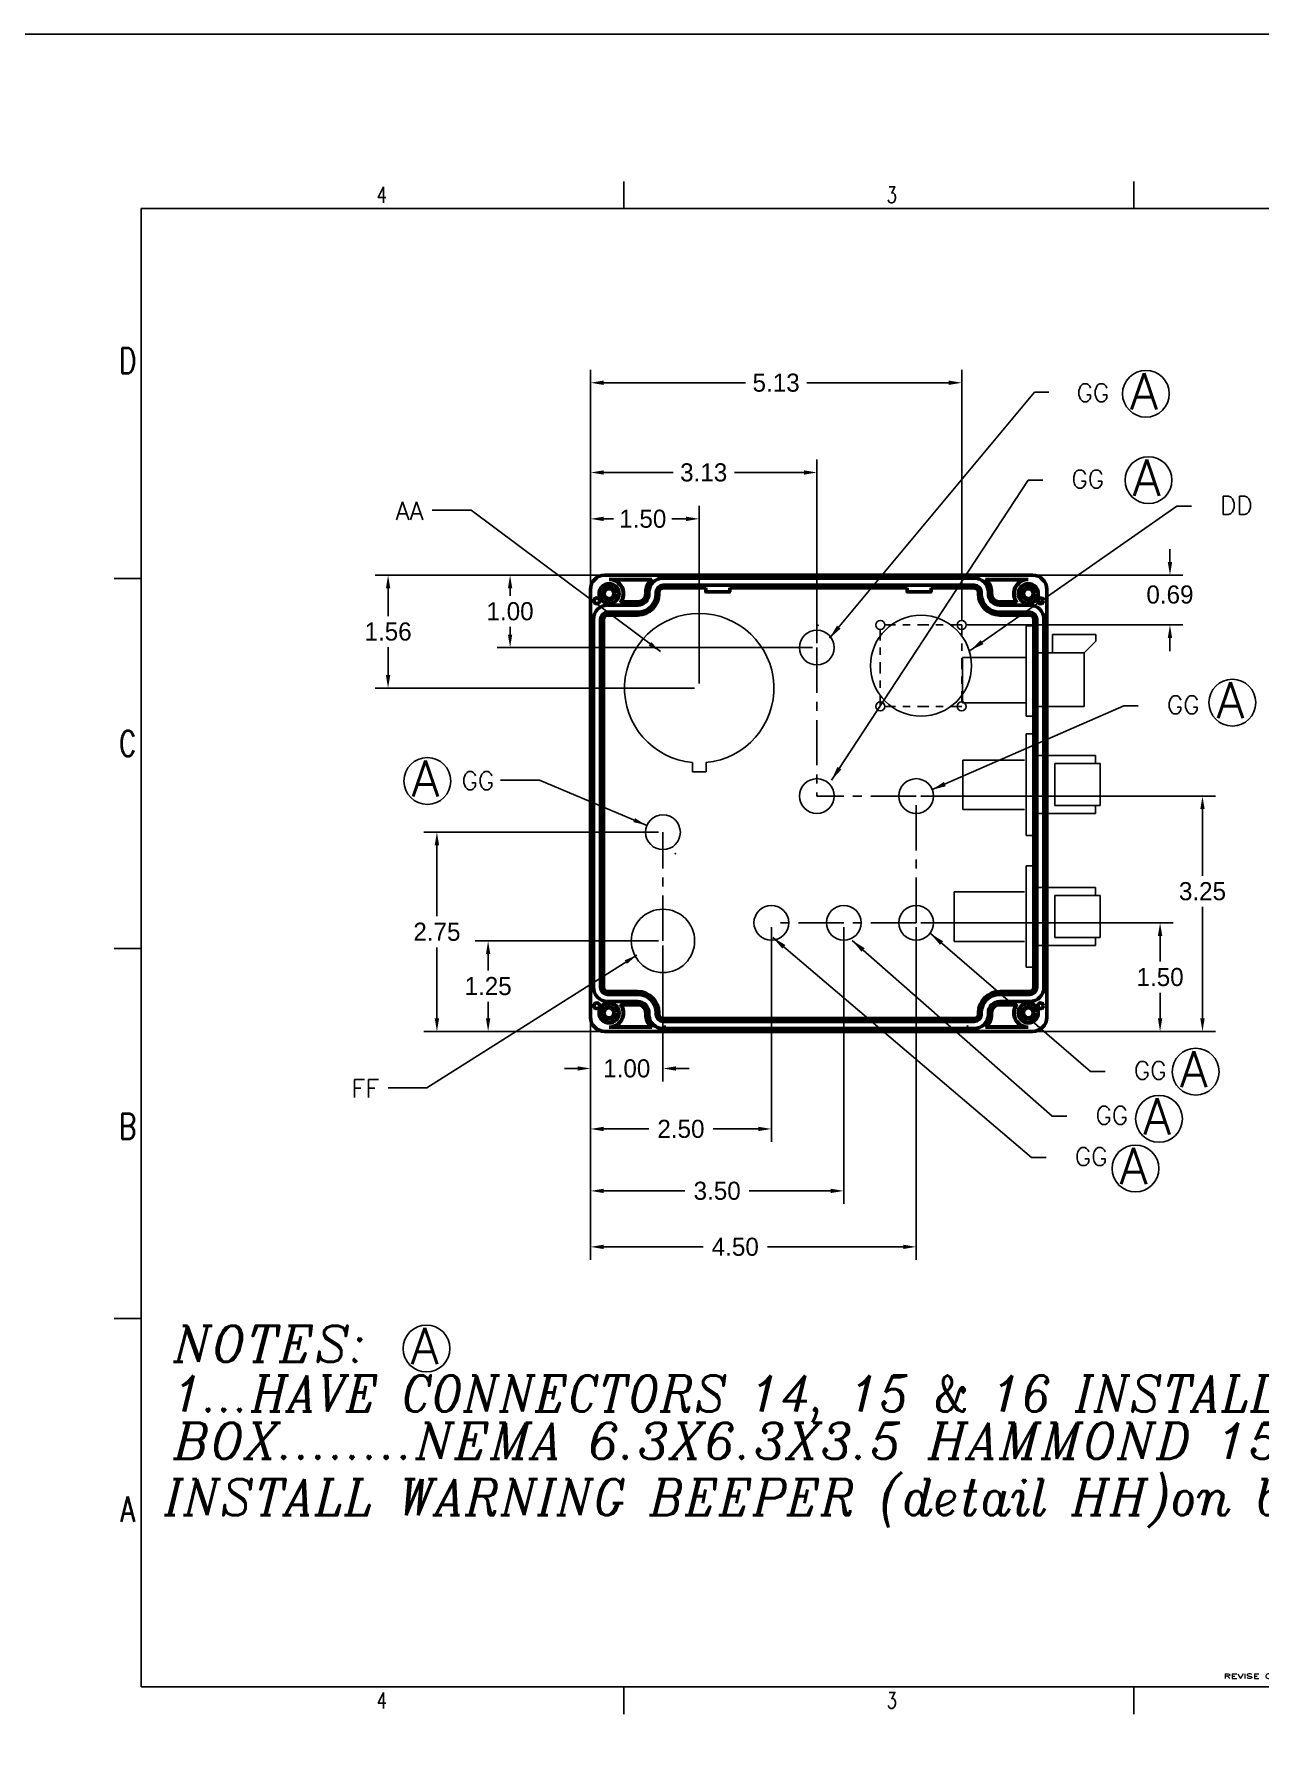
# Model space of a CAD drawing. Header units: millimetres. Extents: x -72 to 232, y 14 to 129.
# Drawn here: x 172.46 to 189.38, y 83.15 to 106.73 of the extents above; entities that cross this region are included whole.
import ezdxf
from ezdxf.enums import TextEntityAlignment as Align

# ---------------------------------------------------------------- set-up
doc = ezdxf.new("R2010")
doc.units = ezdxf.units.MM
doc.linetypes.add('CENTER', pattern=[2, 1.25, -0.25, 0.25, -0.25])
for name, color, linetype in [('1B', 7, 'Continuous'), ('2B', 7, 'Continuous'), ('DIM', 2, 'Continuous'), ('LINES', 7, 'Continuous'), ('PANELFACE', 4, 'Continuous'), ('PARTNUMBERS', 5, 'Continuous')]:
    doc.layers.add(name, color=color, linetype=linetype)
doc.layers.add('Centerline (ANSI)', color=7, linetype='Continuous', lineweight=25)
doc.layers.add('Visible (ANSI)', color=7, linetype='Continuous', lineweight=50)
doc.styles.add('ITALICC', font='italicc', dxfattribs={"height": 0.215})
doc.styles.add('ROMANS', font='romans.shx', dxfattribs={"height": 0.1})
doc.dimstyles.new('ANSI', dxfattribs={"dimscale": 4, "dimtxt": 0.125, "dimasz": 0.18, "dimexe": 0.18, "dimexo": 0.0625, "dimgap": 0.09, "dimtad": 1, "dimtih": 1, "dimtoh": 1, "dimzin": 0, "dimdsep": 46, "dimtxsty": 'ROMANS', "dimcen": -0.0625, "dimadec": 0, "dimazin": 0, "dimtfac": 1, "dimtofl": 0, "dimtmove": 0, "dimatfit": 1, "dimfxl": 0, "dimtzin": 0, "dimarcsym": 0})
doc.dimstyles.get("Standard").update_dxf_attribs({"dimtxt": 0.18, "dimasz": 0.18, "dimexe": 0.18, "dimexo": 0.0625, "dimgap": 0.09, "dimtad": 0, "dimtih": 1, "dimtoh": 1, "dimdec": 4, "dimzin": 0, "dimdsep": 46, "dimtxsty": 'Standard', "dimcen": 0.09, "dimadec": 0, "dimazin": 0, "dimtfac": 1, "dimtdec": 4, "dimtofl": 0, "dimtmove": 0, "dimatfit": 3, "dimfxl": 0, "dimtolj": 1, "dimtzin": 0, "dimarcsym": 0})

# ---------------------------------------------------------------- blocks, each defined once
blk = doc.blocks.new('DTM')
at = {"color": 1}
for p, q in [((-0.606, 0.714), (-0.606, -0.686)), ((-0.606, 0.714), (-0.46, 0.714)), ((-0.46, -0.686), (-0.46, 0.714)), ((0.352, 0.414), (-0.46, 0.414)), ((-0.21, 0.304), (-0.21, -0.276)), ((-0.21, 0.304), (0.415, 0.304)), ((0.352, 0.304), (0.352, 0.414)), ((0.415, -0.276), (0.415, 0.304)), ((0.352, -0.386), (-0.46, -0.386)), ((-0.21, -0.276), (0.415, -0.276)), ((0.352, -0.386), (0.352, -0.276)), ((-0.606, -0.686), (-0.46, -0.686))]:
    blk.add_line(p, q, dxfattribs=at)
blk = doc.blocks.new('*D40')
at = {"layer": 'Defpoints', "color": 0}
for p in [(181.64, 100.034), (180.14, 99.06), (181.64, 97.697)]:
    blk.add_point(p, dxfattribs=at)
at = {"layer": 'DIM', "color": 0, "linetype": 'ByBlock', "lineweight": -2}
for p, q in [((180.14, 99.122), (180.14, 100.214)), ((181.64, 97.759), (181.64, 100.214)), ((180.32, 100.034), (180.458, 100.034)), ((181.46, 100.034), (181.263, 100.034))]:
    blk.add_line(p, q, dxfattribs=at)
at = {"layer": 'DIM', "color": 0}
for points in [[(180.32, 100.064), (180.32, 100.004), (180.14, 100.034)], [(181.46, 100.064), (181.46, 100.004), (181.64, 100.034)]]:
    blk.add_solid(points, dxfattribs=at)
at = {"layer": 'DIM', "color": 0, "insert": (180.861, 100.034), "char_height": 0.25, "attachment_point": 5}
blk.add_mtext('\\A1;1.50', dxfattribs=at)
blk = doc.blocks.new('*D41')
at = {"layer": 'Defpoints', "color": 0}
for p in [(183.265, 100.674), (180.14, 99.06), (183.265, 98.257)]:
    blk.add_point(p, dxfattribs=at)
at = {"layer": 'DIM', "color": 0, "linetype": 'ByBlock', "lineweight": -2}
for p, q in [((180.14, 99.122), (180.14, 100.854)), ((180.32, 100.674), (181.279, 100.674)), ((183.085, 100.674), (182.126, 100.674)), ((183.265, 98.319), (183.265, 100.854))]:
    blk.add_line(p, q, dxfattribs=at)
at = {"layer": 'DIM', "color": 0}
for points in [[(180.32, 100.704), (180.32, 100.644), (180.14, 100.674)], [(183.085, 100.704), (183.085, 100.644), (183.265, 100.674)]]:
    blk.add_solid(points, dxfattribs=at)
at = {"layer": 'DIM', "color": 0, "insert": (181.702, 100.674), "char_height": 0.25, "attachment_point": 5}
blk.add_mtext('\\A1;3.13', dxfattribs=at)
blk = doc.blocks.new('*D42')
at = {"layer": 'Defpoints', "color": 0}
for p in [(181.14, 94.207), (180.14, 93.154), (181.14, 92.446)]:
    blk.add_point(p, dxfattribs=at)
at = {"layer": 'DIM', "color": 0, "linetype": 'ByBlock', "lineweight": -2}
for p, q in [((181.14, 94.145), (181.14, 92.266)), ((180.14, 93.092), (180.14, 92.266)), ((179.96, 92.446), (179.78, 92.446)), ((181.32, 92.446), (181.5, 92.446))]:
    blk.add_line(p, q, dxfattribs=at)
at = {"layer": 'DIM', "color": 0}
for points in [[(179.96, 92.476), (179.96, 92.416), (180.14, 92.446)], [(181.32, 92.476), (181.32, 92.416), (181.14, 92.446)]]:
    blk.add_solid(points, dxfattribs=at)
at = {"layer": 'DIM', "color": 0, "insert": (180.64, 92.446), "char_height": 0.25, "attachment_point": 5}
blk.add_mtext('\\A1;1.00', dxfattribs=at)
blk = doc.blocks.new('*D32')
at = {"layer": 'Defpoints', "color": 0}
for p in [(182.636, 94.457), (180.14, 93.154), (182.636, 91.611)]:
    blk.add_point(p, dxfattribs=at)
at = {"layer": 'DIM', "color": 0, "linetype": 'ByBlock', "lineweight": -2}
for p, q in [((182.636, 94.395), (182.636, 91.431)), ((180.14, 93.092), (180.14, 91.431)), ((180.32, 91.611), (180.944, 91.611)), ((182.456, 91.611), (181.832, 91.611))]:
    blk.add_line(p, q, dxfattribs=at)
at = {"layer": 'DIM', "color": 0}
for points in [[(180.32, 91.641), (180.32, 91.581), (180.14, 91.611)], [(182.456, 91.641), (182.456, 91.581), (182.636, 91.611)]]:
    blk.add_solid(points, dxfattribs=at)
at = {"layer": 'DIM', "color": 0, "insert": (181.388, 91.611), "char_height": 0.25, "attachment_point": 5}
blk.add_mtext('\\A1;2.50', dxfattribs=at)
blk = doc.blocks.new('*D33')
at = {"layer": 'Defpoints', "color": 0}
for p in [(183.636, 94.457), (180.14, 93.154), (183.636, 90.756)]:
    blk.add_point(p, dxfattribs=at)
at = {"layer": 'DIM', "color": 0, "linetype": 'ByBlock', "lineweight": -2}
for p, q in [((183.636, 94.395), (183.636, 90.576)), ((180.14, 93.092), (180.14, 90.576)), ((180.32, 90.756), (181.444, 90.756)), ((183.456, 90.756), (182.332, 90.756))]:
    blk.add_line(p, q, dxfattribs=at)
at = {"layer": 'DIM', "color": 0}
for points in [[(180.32, 90.786), (180.32, 90.726), (180.14, 90.756)], [(183.456, 90.786), (183.456, 90.726), (183.636, 90.756)]]:
    blk.add_solid(points, dxfattribs=at)
at = {"layer": 'DIM', "color": 0, "insert": (181.888, 90.756), "char_height": 0.25, "attachment_point": 5}
blk.add_mtext('\\A1;3.50', dxfattribs=at)
blk = doc.blocks.new('*D34')
at = {"layer": 'Defpoints', "color": 0}
for p in [(184.636, 94.457), (180.14, 93.092), (184.636, 89.983)]:
    blk.add_point(p, dxfattribs=at)
at = {"layer": 'DIM', "color": 0, "linetype": 'ByBlock', "lineweight": -2}
for p, q in [((184.636, 94.395), (184.636, 89.803)), ((180.14, 93.029), (180.14, 89.803)), ((180.32, 89.983), (181.694, 89.983)), ((184.456, 89.983), (182.582, 89.983))]:
    blk.add_line(p, q, dxfattribs=at)
at = {"layer": 'DIM', "color": 0}
for points in [[(180.32, 90.013), (180.32, 89.953), (180.14, 89.983)], [(184.456, 90.013), (184.456, 89.953), (184.636, 89.983)]]:
    blk.add_solid(points, dxfattribs=at)
at = {"layer": 'DIM', "color": 0, "insert": (182.138, 89.983), "char_height": 0.25, "attachment_point": 5}
blk.add_mtext('\\A1;4.50', dxfattribs=at)
blk = doc.blocks.new('*D35')
at = {"layer": 'Defpoints', "color": 0}
for p in [(178.726, 94.207), (181.14, 94.207), (180.337, 92.957)]:
    blk.add_point(p, dxfattribs=at)
at = {"layer": 'DIM', "color": 0, "linetype": 'ByBlock', "lineweight": -2}
for p, q in [((181.077, 94.207), (178.546, 94.207)), ((178.726, 94.027), (178.726, 93.797)), ((178.726, 93.137), (178.726, 93.367)), ((180.274, 92.957), (178.546, 92.957))]:
    blk.add_line(p, q, dxfattribs=at)
at = {"layer": 'DIM', "color": 0}
for points in [[(178.696, 94.027), (178.756, 94.027), (178.726, 94.207)], [(178.696, 93.137), (178.756, 93.137), (178.726, 92.957)]]:
    blk.add_solid(points, dxfattribs=at)
at = {"layer": 'DIM', "color": 0, "insert": (178.726, 93.582), "char_height": 0.25, "attachment_point": 5}
blk.add_mtext('\\A1;1.25', dxfattribs=at)
blk = doc.blocks.new('*D36')
at = {"layer": 'Defpoints', "color": 0}
for p in [(184.636, 94.457), (188.003, 94.457), (186.242, 92.957)]:
    blk.add_point(p, dxfattribs=at)
at = {"layer": 'DIM', "color": 0, "linetype": 'ByBlock', "lineweight": -2}
for p, q in [((184.699, 94.457), (188.183, 94.457)), ((188.003, 94.277), (188.003, 93.922)), ((188.003, 93.137), (188.003, 93.492)), ((186.305, 92.957), (188.183, 92.957))]:
    blk.add_line(p, q, dxfattribs=at)
at = {"layer": 'DIM', "color": 0}
for points in [[(187.973, 94.277), (188.033, 94.277), (188.003, 94.457)], [(187.973, 93.137), (188.033, 93.137), (188.003, 92.957)]]:
    blk.add_solid(points, dxfattribs=at)
at = {"layer": 'DIM', "color": 0, "insert": (188.003, 93.707), "char_height": 0.25, "attachment_point": 5}
blk.add_mtext('\\A1;1.50', dxfattribs=at)
blk = doc.blocks.new('*D37')
at = {"layer": 'Defpoints', "color": 0}
for p in [(184.636, 96.207), (188.588, 96.207), (186.242, 92.957)]:
    blk.add_point(p, dxfattribs=at)
at = {"layer": 'DIM', "color": 0, "linetype": 'ByBlock', "lineweight": -2}
for p, q in [((184.699, 96.207), (188.768, 96.207)), ((188.588, 96.027), (188.588, 95.107)), ((188.588, 93.137), (188.588, 94.677)), ((186.305, 92.957), (188.768, 92.957))]:
    blk.add_line(p, q, dxfattribs=at)
at = {"layer": 'DIM', "color": 0}
for points in [[(188.558, 96.027), (188.618, 96.027), (188.588, 96.207)], [(188.558, 93.137), (188.618, 93.137), (188.588, 92.957)]]:
    blk.add_solid(points, dxfattribs=at)
at = {"layer": 'DIM', "color": 0, "insert": (188.588, 94.892), "char_height": 0.25, "attachment_point": 5}
blk.add_mtext('\\A1;3.25', dxfattribs=at)
blk = doc.blocks.new('*D38')
at = {"layer": 'Defpoints', "color": 0}
for p in [(178.019, 95.707), (181.14, 95.707), (180.274, 92.957)]:
    blk.add_point(p, dxfattribs=at)
at = {"layer": 'DIM', "color": 0, "linetype": 'ByBlock', "lineweight": -2}
for p, q in [((181.077, 95.707), (177.839, 95.707)), ((178.019, 95.527), (178.019, 94.547)), ((178.019, 93.137), (178.019, 94.117)), ((180.212, 92.957), (177.839, 92.957))]:
    blk.add_line(p, q, dxfattribs=at)
at = {"layer": 'DIM', "color": 0}
for points in [[(177.989, 95.527), (178.049, 95.527), (178.019, 95.707)], [(177.989, 93.137), (178.049, 93.137), (178.019, 92.957)]]:
    blk.add_solid(points, dxfattribs=at)
at = {"layer": 'DIM', "color": 0, "insert": (178.019, 94.332), "char_height": 0.25, "attachment_point": 5}
blk.add_mtext('\\A1;2.75', dxfattribs=at)
blk = doc.blocks.new('*D39')
at = {"layer": 'Defpoints', "color": 0}
for p in [(177.345, 99.257), (180.337, 99.257), (181.64, 97.697)]:
    blk.add_point(p, dxfattribs=at)
at = {"layer": 'DIM', "color": 0, "linetype": 'ByBlock', "lineweight": -2}
for p, q in [((180.274, 99.257), (177.165, 99.257)), ((177.345, 99.077), (177.345, 98.692)), ((177.345, 97.877), (177.345, 98.262)), ((181.577, 97.697), (177.165, 97.697))]:
    blk.add_line(p, q, dxfattribs=at)
at = {"layer": 'DIM', "color": 0}
for points in [[(177.315, 99.077), (177.375, 99.077), (177.345, 99.257)], [(177.315, 97.877), (177.375, 97.877), (177.345, 97.697)]]:
    blk.add_solid(points, dxfattribs=at)
at = {"layer": 'DIM', "color": 0, "insert": (177.345, 98.477), "char_height": 0.25, "attachment_point": 5}
blk.add_mtext('\\A1;1.56', dxfattribs=at)
blk = doc.blocks.new('GAUGEHOLE')
for p, q in [((-84.548, -11.846), (-84.548, -11.717)), ((-84.36, -11.846), (-84.36, -11.717)), ((-84.548, -11.846), (-84.36, -11.846))]:
    blk.add_line(p, q)
blk.add_arc((-84.454, -10.69), 1.031, 275.2159, 264.7841)
blk = doc.blocks.new('*D46')
at = {"layer": 'Defpoints', "color": 0}
for p in [(186.242, 99.257), (185.265, 98.569), (188.139, 98.569)]:
    blk.add_point(p, dxfattribs=at)
at = {"layer": 'DIM', "color": 0, "linetype": 'ByBlock', "lineweight": -2}
for p, q in [((188.139, 99.437), (188.139, 99.617)), ((186.305, 99.257), (188.319, 99.257)), ((185.327, 98.569), (188.319, 98.569)), ((188.139, 98.389), (188.139, 98.209))]:
    blk.add_line(p, q, dxfattribs=at)
at = {"layer": 'DIM', "color": 0}
for points in [[(188.109, 99.437), (188.169, 99.437), (188.139, 99.257)], [(188.109, 98.389), (188.169, 98.389), (188.139, 98.569)]]:
    blk.add_solid(points, dxfattribs=at)
at = {"layer": 'DIM', "color": 0, "insert": (188.139, 98.988), "char_height": 0.25, "attachment_point": 5}
blk.add_mtext('\\A1;0.69', dxfattribs=at)
blk = doc.blocks.new('*D47')
at = {"layer": 'Defpoints', "color": 0}
for p in [(185.265, 101.913), (180.14, 99.122), (185.265, 98.569)]:
    blk.add_point(p, dxfattribs=at)
at = {"layer": 'DIM', "color": 0, "linetype": 'ByBlock', "lineweight": -2}
for p, q in [((180.14, 99.185), (180.14, 102.093)), ((185.265, 98.632), (185.265, 102.093)), ((180.32, 101.913), (182.279, 101.913)), ((185.085, 101.913), (183.126, 101.913))]:
    blk.add_line(p, q, dxfattribs=at)
at = {"layer": 'DIM', "color": 0}
for points in [[(180.32, 101.943), (180.32, 101.883), (180.14, 101.913)], [(185.085, 101.943), (185.085, 101.883), (185.265, 101.913)]]:
    blk.add_solid(points, dxfattribs=at)
at = {"layer": 'DIM', "color": 0, "insert": (182.702, 101.913), "char_height": 0.25, "attachment_point": 5}
blk.add_mtext('\\A1;5.13', dxfattribs=at)
blk = doc.blocks.new('C2')
at = {"layer": '1B'}
for p, q in [((-799.649, 145.637), (-799.649, 145.747)), ((-799.649, 145.747), (-799.32, 145.747)), ((-799.32, 145.747), (-799.32, 145.637)), ((-799.32, 145.637), (-799.649, 145.637))]:
    blk.add_line(p, q, dxfattribs=at)
at = {"layer": '2B'}
for p, q in [((-807.789, 156.654), (-807.789, 156.451)), ((-803.967, 156.654), (-803.967, 156.451)), ((-800.145, 156.654), (-800.145, 156.451)), ((-811.408, 156.451), (-796.514, 156.451)), ((-811.408, 156.451), (-811.408, 145.371)), ((-796.514, 145.371), (-796.514, 156.451)), ((-811.408, 153.678), (-811.611, 153.678)), ((-796.311, 153.678), (-796.514, 153.678)), ((-811.408, 150.905), (-811.611, 150.905)), ((-796.311, 150.905), (-796.514, 150.905)), ((-811.408, 148.132), (-811.611, 148.132)), ((-796.311, 148.132), (-796.514, 148.132)), ((-811.408, 145.371), (-811.408, 148.036)), ((-801.805, 146.071), (-796.514, 146.071)), ((-801.805, 146.071), (-801.805, 145.371)), ((-800.782, 145.788), (-800.782, 146.071)), ((-800.428, 146.071), (-800.428, 145.371)), ((-801.805, 145.788), (-800.428, 145.788)), ((-801.805, 145.612), (-796.514, 145.612)), ((-800.428, 145.612), (-796.514, 145.612)), ((-800.428, 145.612), (-800.427, 145.612)), ((-799.051, 145.612), (-799.051, 145.371)), ((-797.664, 145.612), (-797.664, 145.371)), ((-796.87, 145.612), (-796.87, 145.371)), ((-811.408, 145.371), (-796.514, 145.371)), ((-807.789, 145.371), (-807.789, 145.167)), ((-803.967, 145.371), (-803.967, 145.167)), ((-800.145, 145.371), (-800.145, 145.167))]:
    blk.add_line(p, q, dxfattribs=at)
at = {"layer": '1B', "style": 'ITALICC', "width": 0.969317}
blk.add_text('ElDorado National', height=0.16448, dxfattribs=at).set_placement((-800.373, 145.814), (-797.951, 145.814), align=Align.FIT)
at = {"layer": '1B', "width": 0.88037}
blk.add_text('A THOR Company', height=0.09563, dxfattribs=at).set_placement((-799.811, 145.644), (-798.661, 145.644), align=Align.FIT)
at = {"layer": '2B', "style": 'ROMANS', "width": 0.75}
for s, height, p in [('4', 0.12, (-809.604, 156.553)), ('3', 0.12, (-805.782, 156.553)), ('2', 0.12, (-801.96, 156.553)), ('1', 0.12, (-798.138, 156.553)), ('D', 0.191, (-811.509, 155.31)), ('D', 0.191, (-796.412, 155.31)), ('C', 0.191, (-811.509, 152.441)), ('C', 0.191, (-796.412, 152.441)), ('B', 0.191, (-811.509, 149.572)), ('B', 0.191, (-796.412, 149.572)), ('A', 0.191, (-811.509, 146.703)), ('A', 0.191, (-796.412, 146.703)), ('C', 0.0956, (-800.616, 145.879)), ('4', 0.12, (-809.604, 145.269)), ('3', 0.12, (-805.782, 145.269)), ('2', 0.12, (-801.96, 145.269)), ('1', 0.12, (-798.138, 145.269))]:
    blk.add_text(s, height=height, dxfattribs=at).set_placement(p, align=Align.MIDDLE)
at = {"layer": '2B', "color": 4, "style": 'ROMANS'}
for s, height, width, p, p2 in [('SCALE', 0.0344, 2.672043, (-801.746, 145.975), (-801.339, 145.975)), ('SIZE', 0.0344, 2.754415, (-800.772, 145.975), (-800.478, 145.975)), ('9670 Galena St.', 0.05738, 1.621461, (-797.889, 145.938), (-796.719, 145.938)), ('Riverside, Ca 92509', 0.0459, 1.641356, (-797.882, 145.821), (-796.712, 145.821)), ('Phone (951) 727-9300', 0.0459, 1.375532, (-797.866, 145.712), (-796.697, 145.712)), ('REV', 0.0344, 2.364776, (-796.823, 145.535), (-796.602, 145.535)), ('REVISE ONLY ON     SYSTEM', 0.03442, 1.552175, (-803.294, 145.433), (-802.052, 145.433)), ('CAD', 0.0688, 0.925128, (-802.555, 145.433), (-802.382, 145.433)), ('MODEL', 0.0574, 1.402536, (-800.363, 145.453), (-799.972, 145.453)), ('DWG NO.', 0.0574, 0.826734, (-798.991, 145.453), (-798.681, 145.453)), ('SHEET ', 0.0574, 0.968056, (-797.604, 145.453), (-797.295, 145.453))]:
    blk.add_text(s, height=height, dxfattribs=dict(at, width=width)).set_placement(p, p2, align=Align.FIT)
at = {"layer": '2B', "color": 4, "style": 'ROMANS', "width": 0.75}
blk.add_text('AutoCAD FILE', height=0.04781, dxfattribs=at).set_placement((-801.122, 145.696), align=Align.MIDDLE)
for tag, p, height in [('SCALE', (-801.24, 145.852), 0.0956), ('SHEET', (-797.259, 145.446), 0.0717)]:
    blk.add_attdef(tag, p, '', height=height, dxfattribs=at)
for tag, height, p in [('MODEL', 0.0956, (-799.522, 145.439)), ('DWG', 0.0956, (-798.242, 145.442)), ('FILENAME', 0.0956, (-801.126, 145.428)), ('REV', 0.0717, (-796.703, 145.408))]:
    blk.add_attdef(tag, text='', height=height, dxfattribs=at).set_placement(p, align=Align.CENTER)
blk = doc.blocks.new('*D67')
at = {"layer": 'Defpoints', "color": 0}
for p in [(179.029, 99.257), (180.337, 99.257), (183.265, 98.257)]:
    blk.add_point(p, dxfattribs=at)
at = {"layer": 'DIM', "color": 0, "linetype": 'ByBlock', "lineweight": -2}
for p, q in [((180.274, 99.257), (178.849, 99.257)), ((179.029, 99.077), (179.029, 98.972)), ((179.029, 98.437), (179.029, 98.542)), ((183.202, 98.257), (178.849, 98.257))]:
    blk.add_line(p, q, dxfattribs=at)
at = {"layer": 'DIM', "color": 0}
for points in [[(178.999, 99.077), (179.059, 99.077), (179.029, 99.257)], [(178.999, 98.437), (179.059, 98.437), (179.029, 98.257)]]:
    blk.add_solid(points, dxfattribs=at)
at = {"layer": 'DIM', "color": 0, "insert": (179.029, 98.757), "char_height": 0.25, "attachment_point": 5}
blk.add_mtext('\\A1;1.00', dxfattribs=at)

msp = doc.modelspace()

# ---------------------------------------------------------------- linework, layer by layer
at = {"color": 3, "ltscale": 0.5}
for p, q in [((186.1551, 98.5584), (186.2801, 98.5584)), ((186.1551, 98.5584), (186.1551, 97.3084)), ((186.2801, 98.5584), (186.2801, 97.3084)), ((186.5171, 98.4393), (186.5171, 98.1843)), ((187.1171, 98.4393), (186.5171, 98.4393)), ((186.9551, 98.1843), (187.1171, 98.3463)), ((187.1171, 98.3463), (187.1171, 98.4393)), ((185.2771, 98.1184), (185.2771, 97.4952)), ((186.1549, 98.1184), (185.2771, 98.1184)), ((186.9551, 98.1843), (186.2775, 98.1843)), ((186.9551, 97.4443), (186.9551, 98.1843)), ((186.1549, 97.4952), (185.2771, 97.4952)), ((186.9551, 97.4443), (186.2775, 97.4443)), ((186.2801, 97.3084), (186.1551, 97.3084))]:
    msp.add_line(p, q, dxfattribs=at)
at = {"color": 2, "ltscale": 0.5}
for p, q in [((185.2801, 96.0209), (185.2801, 96.7046)), ((186.1316, 96.7046), (185.2801, 96.7046)), ((186.1316, 96.0209), (185.2801, 96.0209)), ((185.1601, 94.1996), (185.1601, 94.8833)), ((186.1316, 94.8833), (185.1601, 94.8833)), ((186.1316, 94.1996), (185.1601, 94.1996))]:
    msp.add_line(p, q, dxfattribs=at)
for centre, radius in [((184.7023, 98.0066), 0.6965), ((184.1398, 98.5691), 0.0625), ((185.2648, 98.5691), 0.0625), ((184.1398, 97.4441), 0.0625), ((185.2648, 97.4441), 0.0625)]:
    msp.add_circle(centre, radius)
at = {"ltscale": 0.5}
for centre, radius in [((183.2648, 98.2566), 0.24), ((183.2648, 96.2072), 0.24), ((184.6362, 96.2072), 0.24), ((181.1398, 95.7072), 0.24), ((181.1398, 94.2072), 0.4375), ((182.6362, 94.4572), 0.24), ((183.6362, 94.4572), 0.24), ((184.6362, 94.4572), 0.24)]:
    msp.add_circle(centre, radius, dxfattribs=at)
at = {"layer": 'Centerline (ANSI)', "color": 2, "linetype": 'CENTER', "ltscale": 0.125}
for p, q in [((184.1398, 97.4441), (184.1398, 98.5691)), ((185.2648, 98.5691), (184.1398, 98.5691)), ((185.2648, 98.5691), (185.2648, 97.4441)), ((185.2648, 97.4441), (184.1398, 97.4441))]:
    msp.add_line(p, q, dxfattribs=at)
at = {"layer": 'Centerline (ANSI)', "color": 2, "linetype": 'CENTER', "ltscale": 0.5}
for p, q in [((183.2648, 98.2566), (183.2648, 96.2072)), ((184.6362, 96.2072), (183.2648, 96.2072)), ((184.6362, 94.4572), (184.6362, 96.2072)), ((181.1398, 94.2072), (181.1398, 95.7072)), ((184.6362, 94.4572), (182.6362, 94.4572))]:
    msp.add_line(p, q, dxfattribs=at)
at = {"layer": 'LINES', "color": 2, "linetype": 'ByBlock', "ltscale": 0.2}
msp.add_lwpolyline([(121.9724, 106.7257), (232.2309, 106.7257), (232.2309, 68.2525), (121.9724, 68.2525)], close=True, dxfattribs=at)
at = {"layer": 'PANELFACE', "color": 0, "linetype": 'ByBlock', "ltscale": 0.2}
for p in [(183.2794, 98.5635), (181.3128, 95.4125)]:
    msp.add_point(p, dxfattribs=at)
at = {"layer": 'PARTNUMBERS', "color": 4, "ltscale": 0.2}
for centre in [(187.8072, 101.7611), (187.8433, 100.5686), (189.0004, 97.4969), (177.8874, 96.4148), (188.4942, 92.4016), (187.988, 91.7512), (187.6626, 91.0646), (177.8756, 88.5807)]:
    msp.add_circle(centre, 0.3231, dxfattribs=at)
at = {"layer": 'Visible (ANSI)'}
for p, q in [((180.3367, 99.2566), (186.2423, 99.2566)), ((180.1398, 93.1541), (180.1398, 99.0597)), ((180.3957, 99.1975), (180.9875, 99.1975)), ((180.9761, 99.193), (180.455, 99.193)), ((180.9031, 99.0007), (180.9031, 99.0203)), ((180.9076, 99.0203), (180.9076, 99.0007)), ((180.9469, 99.0007), (180.9469, 99.0203)), ((181.0454, 99.0203), (181.0454, 99.0007)), ((181.0847, 99.0007), (181.0847, 99.0203)), ((181.1438, 99.2172), (185.4352, 99.2172)), ((185.4352, 99.1188), (181.1438, 99.1188)), ((181.1438, 99.0794), (181.7304, 99.0794)), ((181.7145, 99.0559), (181.7304, 99.0718)), ((181.7304, 99.0794), (181.7304, 99.0282)), ((181.7304, 99.0282), (182.0611, 99.0282)), ((182.0611, 99.0282), (182.0611, 99.0794)), ((182.0611, 99.0794), (184.51, 99.0794)), ((182.077, 99.0559), (182.0611, 99.0718)), ((184.4941, 99.0559), (184.51, 99.0718)), ((184.51, 99.0794), (184.51, 99.0282)), ((184.51, 99.0282), (184.8407, 99.0282)), ((184.8407, 99.0282), (184.8407, 99.0794)), ((184.8407, 99.0794), (185.4352, 99.0794)), ((184.8566, 99.0559), (184.8407, 99.0718)), ((185.4943, 99.0203), (185.4943, 99.0007)), ((185.5337, 99.0007), (185.5337, 99.0203)), ((185.5915, 99.1975), (186.1833, 99.1975)), ((186.124, 99.193), (185.6029, 99.193)), ((185.6321, 99.0203), (185.6321, 99.0007)), ((185.6715, 99.0007), (185.6715, 99.0203)), ((185.6759, 99.0203), (185.6759, 99.0007)), ((186.4392, 99.0597), (186.4392, 93.1541)), ((180.3761, 98.8432), (180.7895, 98.8432)), ((180.7895, 98.8825), (180.5532, 98.8825)), ((180.5619, 98.887), (180.7895, 98.887)), ((185.7896, 98.887), (186.0171, 98.887)), ((186.0258, 98.8825), (185.7896, 98.8825)), ((185.7896, 98.8432), (186.203, 98.8432)), ((180.1792, 93.5675), (180.1792, 98.6463)), ((180.2776, 98.6463), (180.2776, 93.5675)), ((180.317, 93.5675), (180.317, 98.6463)), ((180.7895, 98.7447), (180.3761, 98.7447)), ((180.3761, 98.7054), (180.7895, 98.7054)), ((186.203, 98.7447), (185.7896, 98.7447)), ((185.7896, 98.7054), (186.203, 98.7054)), ((186.262, 98.6463), (186.262, 93.5675)), ((186.3014, 93.5675), (186.3014, 98.6463)), ((186.3998, 98.6463), (186.3998, 93.5675)), ((180.7895, 93.5084), (180.3761, 93.5084)), ((180.3761, 93.469), (180.7895, 93.469)), ((180.7895, 93.3706), (180.3761, 93.3706)), ((186.203, 93.5084), (185.7896, 93.5084)), ((185.7896, 93.469), (186.203, 93.469)), ((186.203, 93.3706), (185.7896, 93.3706)), ((180.5532, 93.3312), (180.7895, 93.3312)), ((180.7895, 93.3268), (180.5619, 93.3268)), ((180.9031, 93.1934), (180.9031, 93.2131)), ((180.9076, 93.2131), (180.9076, 93.1934)), ((181.0454, 93.2131), (181.0454, 93.1934)), ((181.0847, 93.1934), (181.0847, 93.2131)), ((185.4352, 93.1344), (181.1438, 93.1344)), ((185.4943, 93.2131), (185.4943, 93.1934)), ((185.5337, 93.1934), (185.5337, 93.2131)), ((185.6321, 93.2131), (185.6321, 93.1934)), ((185.6715, 93.1934), (185.6715, 93.2131)), ((185.6759, 93.2131), (185.6759, 93.1934)), ((185.7896, 93.3312), (186.0258, 93.3312)), ((186.0171, 93.3268), (185.7896, 93.3268)), ((186.2423, 92.9572), (180.3367, 92.9572)), ((180.9875, 93.0163), (180.3957, 93.0163)), ((180.455, 93.0207), (180.9761, 93.0207)), ((181.1438, 93.095), (185.4352, 93.095)), ((185.4352, 92.9966), (181.1585, 92.9966)), ((186.1833, 93.0163), (185.5915, 93.0163)), ((185.6029, 93.0207), (186.124, 93.0207))]:
    msp.add_line(p, q, dxfattribs=at)
at = {"layer": 'Visible (ANSI)', "flags": 128}
for points in [[(180.3957, 99.1975), (180.3976, 99.1975), (180.3994, 99.1975), (180.4013, 99.1975), (180.4032, 99.1974), (180.405, 99.1974), (180.4069, 99.1974), (180.4087, 99.1973), (180.4106, 99.1972), (180.4124, 99.1972), (180.4143, 99.1971), (180.4161, 99.197), (180.418, 99.1969), (180.4198, 99.1968), (180.4217, 99.1967), (180.4235, 99.1965), (180.4254, 99.1964), (180.4272, 99.1963), (180.4291, 99.1961), (180.431, 99.1959), (180.4328, 99.1958), (180.4347, 99.1956), (180.4365, 99.1954), (180.4384, 99.1952), (180.4402, 99.195), (180.4421, 99.1948), (180.4439, 99.1946), (180.4458, 99.1943), (180.4476, 99.1941), (180.4495, 99.1938), (180.4513, 99.1936), (180.4532, 99.1933), (180.455, 99.193)], [(180.9875, 99.1975), (180.9872, 99.1974), (180.9868, 99.1972), (180.9865, 99.1971), (180.9861, 99.197), (180.9858, 99.1968), (180.9854, 99.1967), (180.985, 99.1966), (180.9847, 99.1964), (180.9843, 99.1963), (180.984, 99.1961), (180.9836, 99.196), (180.9833, 99.1959), (180.9829, 99.1957), (180.9826, 99.1956), (180.9822, 99.1955), (180.9818, 99.1953), (180.9815, 99.1952), (180.9811, 99.195), (180.9808, 99.1949), (180.9804, 99.1948), (180.9801, 99.1946), (180.9797, 99.1945), (180.9793, 99.1943), (180.979, 99.1942), (180.9786, 99.194), (180.9783, 99.1939), (180.9779, 99.1938), (180.9776, 99.1936), (180.9772, 99.1935), (180.9769, 99.1933), (180.9765, 99.1932), (180.9761, 99.193)], [(185.5915, 99.1975), (185.5918, 99.1974), (185.5922, 99.1972), (185.5925, 99.1971), (185.5929, 99.197), (185.5933, 99.1968), (185.5936, 99.1967), (185.594, 99.1966), (185.5943, 99.1964), (185.5947, 99.1963), (185.595, 99.1961), (185.5954, 99.196), (185.5958, 99.1959), (185.5961, 99.1957), (185.5965, 99.1956), (185.5968, 99.1955), (185.5972, 99.1953), (185.5975, 99.1952), (185.5979, 99.195), (185.5982, 99.1949), (185.5986, 99.1948), (185.599, 99.1946), (185.5993, 99.1945), (185.5997, 99.1943), (185.6, 99.1942), (185.6004, 99.194), (185.6007, 99.1939), (185.6011, 99.1938), (185.6015, 99.1936), (185.6018, 99.1935), (185.6022, 99.1933), (185.6025, 99.1932), (185.6029, 99.193)], [(186.1833, 99.1975), (186.1814, 99.1975), (186.1796, 99.1975), (186.1777, 99.1975), (186.1759, 99.1974), (186.174, 99.1974), (186.1722, 99.1974), (186.1703, 99.1973), (186.1685, 99.1972), (186.1666, 99.1972), (186.1647, 99.1971), (186.1629, 99.197), (186.161, 99.1969), (186.1592, 99.1968), (186.1573, 99.1967), (186.1555, 99.1965), (186.1536, 99.1964), (186.1518, 99.1963), (186.1499, 99.1961), (186.1481, 99.1959), (186.1462, 99.1958), (186.1444, 99.1956), (186.1425, 99.1954), (186.1407, 99.1952), (186.1388, 99.195), (186.1369, 99.1948), (186.1351, 99.1946), (186.1332, 99.1943), (186.1314, 99.1941), (186.1295, 99.1938), (186.1277, 99.1936), (186.1258, 99.1933), (186.124, 99.193)], [(180.5532, 98.8825), (180.5535, 98.8827), (180.5538, 98.8828), (180.554, 98.883), (180.5543, 98.8831), (180.5546, 98.8832), (180.5549, 98.8834), (180.5551, 98.8835), (180.5554, 98.8836), (180.5557, 98.8838), (180.5559, 98.8839), (180.5562, 98.8841), (180.5565, 98.8842), (180.5568, 98.8843), (180.557, 98.8845), (180.5573, 98.8846), (180.5576, 98.8847), (180.5578, 98.8849), (180.5581, 98.885), (180.5584, 98.8852), (180.5587, 98.8853), (180.5589, 98.8854), (180.5592, 98.8856), (180.5595, 98.8857), (180.5597, 98.8859), (180.56, 98.886), (180.5603, 98.8862), (180.5606, 98.8863), (180.5608, 98.8864), (180.5611, 98.8866), (180.5614, 98.8867), (180.5616, 98.8869), (180.5619, 98.887)], [(186.0258, 98.8825), (186.0255, 98.8827), (186.0253, 98.8828), (186.025, 98.883), (186.0247, 98.8831), (186.0244, 98.8832), (186.0242, 98.8834), (186.0239, 98.8835), (186.0236, 98.8836), (186.0233, 98.8838), (186.0231, 98.8839), (186.0228, 98.8841), (186.0225, 98.8842), (186.0223, 98.8843), (186.022, 98.8845), (186.0217, 98.8846), (186.0214, 98.8847), (186.0212, 98.8849), (186.0209, 98.885), (186.0206, 98.8852), (186.0204, 98.8853), (186.0201, 98.8854), (186.0198, 98.8856), (186.0195, 98.8857), (186.0193, 98.8859), (186.019, 98.886), (186.0187, 98.8862), (186.0185, 98.8863), (186.0182, 98.8864), (186.0179, 98.8866), (186.0176, 98.8867), (186.0174, 98.8869), (186.0171, 98.887)], [(180.5532, 93.3312), (180.5535, 93.3311), (180.5538, 93.331), (180.554, 93.3308), (180.5543, 93.3307), (180.5546, 93.3306), (180.5549, 93.3304), (180.5551, 93.3303), (180.5554, 93.3301), (180.5557, 93.33), (180.5559, 93.3299), (180.5562, 93.3297), (180.5565, 93.3296), (180.5568, 93.3294), (180.557, 93.3293), (180.5573, 93.3292), (180.5576, 93.329), (180.5578, 93.3289), (180.5581, 93.3287), (180.5584, 93.3286), (180.5587, 93.3285), (180.5589, 93.3283), (180.5592, 93.3282), (180.5595, 93.328), (180.5597, 93.3279), (180.56, 93.3278), (180.5603, 93.3276), (180.5606, 93.3275), (180.5608, 93.3273), (180.5611, 93.3272), (180.5614, 93.3271), (180.5616, 93.3269), (180.5619, 93.3268)], [(186.0258, 93.3312), (186.0255, 93.3311), (186.0253, 93.331), (186.025, 93.3308), (186.0247, 93.3307), (186.0244, 93.3306), (186.0242, 93.3304), (186.0239, 93.3303), (186.0236, 93.3301), (186.0233, 93.33), (186.0231, 93.3299), (186.0228, 93.3297), (186.0225, 93.3296), (186.0223, 93.3294), (186.022, 93.3293), (186.0217, 93.3292), (186.0214, 93.329), (186.0212, 93.3289), (186.0209, 93.3287), (186.0206, 93.3286), (186.0204, 93.3285), (186.0201, 93.3283), (186.0198, 93.3282), (186.0195, 93.328), (186.0193, 93.3279), (186.019, 93.3278), (186.0187, 93.3276), (186.0185, 93.3275), (186.0182, 93.3273), (186.0179, 93.3272), (186.0176, 93.3271), (186.0174, 93.3269), (186.0171, 93.3268)], [(180.3957, 93.0163), (180.3976, 93.0163), (180.3994, 93.0163), (180.4013, 93.0163), (180.4032, 93.0163), (180.405, 93.0164), (180.4069, 93.0164), (180.4087, 93.0165), (180.4106, 93.0165), (180.4124, 93.0166), (180.4143, 93.0167), (180.4161, 93.0168), (180.418, 93.0169), (180.4198, 93.017), (180.4217, 93.0171), (180.4235, 93.0172), (180.4254, 93.0174), (180.4272, 93.0175), (180.4291, 93.0177), (180.431, 93.0178), (180.4328, 93.018), (180.4347, 93.0182), (180.4365, 93.0184), (180.4384, 93.0186), (180.4402, 93.0188), (180.4421, 93.019), (180.4439, 93.0192), (180.4458, 93.0194), (180.4476, 93.0197), (180.4495, 93.0199), (180.4513, 93.0202), (180.4532, 93.0205), (180.455, 93.0207)], [(180.9875, 93.0163), (180.9872, 93.0164), (180.9868, 93.0165), (180.9865, 93.0167), (180.9861, 93.0168), (180.9858, 93.0169), (180.9854, 93.0171), (180.985, 93.0172), (180.9847, 93.0174), (180.9843, 93.0175), (180.984, 93.0176), (180.9836, 93.0178), (180.9833, 93.0179), (180.9829, 93.018), (180.9826, 93.0182), (180.9822, 93.0183), (180.9818, 93.0185), (180.9815, 93.0186), (180.9811, 93.0187), (180.9808, 93.0189), (180.9804, 93.019), (180.9801, 93.0192), (180.9797, 93.0193), (180.9793, 93.0194), (180.979, 93.0196), (180.9786, 93.0197), (180.9783, 93.0199), (180.9779, 93.02), (180.9776, 93.0202), (180.9772, 93.0203), (180.9769, 93.0204), (180.9765, 93.0206), (180.9761, 93.0207)], [(181.157, 93.0339), (181.1571, 93.0328), (181.1571, 93.0316), (181.1571, 93.0305), (181.1572, 93.0294), (181.1572, 93.0283), (181.1573, 93.0272), (181.1573, 93.0261), (181.1574, 93.0251), (181.1574, 93.0241), (181.1574, 93.0231), (181.1575, 93.0222), (181.1575, 93.0213), (181.1576, 93.0204), (181.1576, 93.0196), (181.1576, 93.0188), (181.1576, 93.0181), (181.1577, 93.0175), (181.1577, 93.0169), (181.1577, 93.0163), (181.1577, 93.0158), (181.1577, 93.0154), (181.1578, 93.0151), (181.1578, 93.0148), (181.1578, 93.0145)], [(181.1585, 92.9966), (181.1584, 92.9973), (181.1584, 92.9981), (181.1584, 92.9989), (181.1584, 92.9996), (181.1583, 93.0004), (181.1583, 93.0011), (181.1583, 93.0019), (181.1582, 93.0027), (181.1582, 93.0034), (181.1582, 93.0042), (181.1582, 93.0049), (181.1581, 93.0057), (181.1581, 93.0064), (181.1581, 93.0072), (181.158, 93.0079), (181.158, 93.0086), (181.158, 93.0094), (181.158, 93.0101), (181.1579, 93.0109), (181.1579, 93.0116), (181.1579, 93.0123), (181.1578, 93.0131), (181.1578, 93.0138), (181.1578, 93.0145)], [(185.3415, 93.0163), (185.3418, 93.0164), (185.3422, 93.0165), (185.3425, 93.0167), (185.3429, 93.0168), (185.3433, 93.0169), (185.3436, 93.0171), (185.344, 93.0172), (185.3443, 93.0174), (185.3447, 93.0175), (185.345, 93.0176), (185.3454, 93.0178), (185.3458, 93.0179), (185.3461, 93.018), (185.3465, 93.0182), (185.3468, 93.0183), (185.3472, 93.0185), (185.3475, 93.0186), (185.3479, 93.0187), (185.3482, 93.0189), (185.3486, 93.019), (185.349, 93.0192), (185.3493, 93.0193), (185.3497, 93.0194), (185.35, 93.0196), (185.3504, 93.0197), (185.3507, 93.0199), (185.3511, 93.02), (185.3515, 93.0202), (185.3518, 93.0203), (185.3522, 93.0204), (185.3525, 93.0206), (185.3529, 93.0207)], [(186.1833, 93.0163), (186.1814, 93.0163), (186.1796, 93.0163), (186.1777, 93.0163), (186.1759, 93.0163), (186.174, 93.0164), (186.1722, 93.0164), (186.1703, 93.0165), (186.1685, 93.0165), (186.1666, 93.0166), (186.1647, 93.0167), (186.1629, 93.0168), (186.161, 93.0169), (186.1592, 93.017), (186.1573, 93.0171), (186.1555, 93.0172), (186.1536, 93.0174), (186.1518, 93.0175), (186.1499, 93.0177), (186.1481, 93.0178), (186.1462, 93.018), (186.1444, 93.0182), (186.1425, 93.0184), (186.1407, 93.0186), (186.1388, 93.0188), (186.1369, 93.019), (186.1351, 93.0192), (186.1332, 93.0194), (186.1314, 93.0197), (186.1295, 93.0199), (186.1277, 93.0202), (186.1258, 93.0205), (186.124, 93.0207)]]:
    msp.add_lwpolyline(points, dxfattribs=at)
at = {"layer": 'Visible (ANSI)'}
for centre, radius in [((180.3957, 99.0007), 0.1378), ((180.3957, 99.0007), 0.1361), ((180.3957, 99.0007), 0.0882), ((180.3957, 99.0007), 0.0824), ((180.3957, 99.0007), 0.0689), ((186.1833, 99.0007), 0.1378), ((186.1833, 99.0007), 0.1361), ((186.1833, 99.0007), 0.0882), ((186.1833, 99.0007), 0.0824), ((186.1833, 99.0007), 0.0689), ((180.2253, 98.9022), 0.0394), ((186.3538, 98.9022), 0.0394), ((180.2253, 93.3115), 0.0394), ((180.3957, 93.2131), 0.1378), ((180.3957, 93.2131), 0.1361), ((180.3957, 93.2131), 0.0882), ((180.3957, 93.2131), 0.0824), ((180.3957, 93.2131), 0.0689), ((186.1833, 93.2131), 0.1378), ((186.1833, 93.2131), 0.1361), ((186.1833, 93.2131), 0.0882), ((186.1833, 93.2131), 0.0824), ((186.1833, 93.2131), 0.0689), ((186.3538, 93.3115), 0.0394)]:
    msp.add_circle(centre, radius, dxfattribs=at)
for centre, radius, start, end in [((180.3957, 99.0007), 0.1969, 323.1301, 90), ((180.3957, 99.0007), 0.2013, 325.63231, 72.8677), ((181.1438, 99.0203), 0.2407, 134.14951, 180), ((181.1438, 99.0203), 0.2362, 131.40962, 180), ((181.1438, 99.0203), 0.1969, 90, 180), ((181.1438, 99.0203), 0.0984, 90, 180), ((181.1438, 99.0203), 0.0591, 90, 180), ((185.4352, 99.0203), 0.1969, 0, 90), ((185.4352, 99.0203), 0.0984, 0, 90), ((185.4352, 99.0203), 0.0591, 0, 90), ((185.4352, 99.0203), 0.2362, 0, 48.59038), ((185.4352, 99.0203), 0.2407, 0, 45.85049), ((186.1833, 99.0007), 0.2013, 107.1323, 214.36769), ((186.1833, 99.0007), 0.1969, 90, 216.8699), ((180.3761, 98.6463), 0.1969, 90, 180), ((180.7895, 99.0007), 0.2953, 270, 0), ((180.7895, 99.0007), 0.2559, 270, 0), ((180.7895, 99.0007), 0.1575, 270, 0), ((180.7895, 99.0007), 0.1181, 270, 0), ((180.7895, 99.0007), 0.1136, 270, 0), ((185.7896, 99.0007), 0.2953, 180, 270), ((185.7896, 99.0007), 0.2559, 180, 270), ((185.7896, 99.0007), 0.1575, 180, 270), ((185.7896, 99.0007), 0.1181, 180, 270), ((185.7896, 99.0007), 0.1136, 180, 270), ((186.203, 98.6463), 0.1969, 0, 90), ((180.3761, 98.6463), 0.0984, 90, 180), ((180.3761, 98.6463), 0.0591, 90, 180), ((186.203, 98.6463), 0.0984, 0, 90), ((186.203, 98.6463), 0.0591, 0, 90), ((180.3761, 93.5675), 0.1969, 180, 270), ((180.3761, 93.5675), 0.0984, 180, 270), ((180.3761, 93.5675), 0.0591, 180, 270), ((180.7895, 93.2131), 0.2953, 0, 90), ((180.7895, 93.2131), 0.2559, 0, 90), ((180.7895, 93.2131), 0.1575, 356.82017, 90), ((185.7896, 93.2131), 0.2953, 90, 180), ((185.7896, 93.2131), 0.2559, 90, 180), ((185.7896, 93.2131), 0.1575, 90, 180), ((186.203, 93.5675), 0.0591, 270, 0), ((186.203, 93.5675), 0.0984, 270, 0), ((186.203, 93.5675), 0.1969, 270, 0), ((180.3957, 93.2131), 0.1969, 270, 36.8699), ((180.3957, 93.2131), 0.2013, 287.1323, 34.36769), ((180.7895, 93.2131), 0.1181, 0, 90), ((180.7895, 93.2131), 0.1136, 0, 90), ((181.1438, 93.1934), 0.2407, 180, 225.85049), ((181.1438, 93.1934), 0.2362, 180, 228.59038), ((181.1438, 93.1934), 0.1974, 176.82017, 274.264), ((181.1438, 93.1934), 0.0984, 180, 270), ((181.1438, 93.1934), 0.0591, 180, 270), ((185.4352, 93.1934), 0.0591, 270, 0), ((185.4352, 93.1934), 0.0984, 270, 0), ((185.4352, 93.1934), 0.1969, 270, 0), ((185.4352, 93.1934), 0.2362, 311.40962, 0), ((185.4352, 93.1934), 0.2407, 314.14951, 0), ((185.7896, 93.2131), 0.1181, 90, 180), ((185.7896, 93.2131), 0.1136, 90, 180), ((186.1833, 93.2131), 0.2013, 145.63231, 252.8677), ((186.1833, 93.2131), 0.1969, 143.1301, 270)]:
    msp.add_arc(centre, radius, start, end, dxfattribs=at)
for centre, major_axis, ratio, start_param, end_param in [((180.3367, 99.0597), (-0.1392, 0.1392), 0.9999239, 5.4978252, 7.0685454), ((186.2423, 99.0597), (0.1392, 0.1392), 0.9999239, 5.4978252, 7.0685454), ((181.7145, 99.032), (0.0197, 0), 0.0087269, 0.6299669, 1.5707963), ((182.077, 99.032), (0.0197, 0), 0.0087269, 1.5707963, 2.5116257), ((184.4941, 99.032), (0.0197, 0), 0.0087269, 0.6299669, 1.5707963), ((184.8566, 99.032), (0.0197, 0), 0.0087269, 1.5707963, 2.5116257), ((180.3367, 93.1541), (-0.1392, -0.1392), 0.9999239, 5.4978252, 7.0685454), ((186.2423, 93.1541), (0.1392, -0.1392), 0.9999239, 5.4978252, 7.0685454)]:
    msp.add_ellipse(centre, major_axis=major_axis, ratio=ratio, start_param=start_param, end_param=end_param, dxfattribs=at)

# ---------------------------------------------------------------- block references
at = {"color": 2, "xscale": 1.842039663304071, "yscale": 1.842039663304003, "zscale": 1.842039663304007}
msp.add_blockref('C2', (1668.5808, -183.8698), dxfattribs=at).add_auto_attribs({'MODEL': 'EZRM/AXESS', 'SCALE': 'NTS', 'FILENAME': '29201012', 'DWG': '29201012', 'SHEET': '3 of 4', 'REV': 'C'})
at = {"color": 0, "linetype": 'ByBlock', "xscale": -1}
msp.add_blockref('GAUGEHOLE', (97.1861, 108.3863), dxfattribs=at)
at = {"color": 0}
for p in [(186.7611, 96.3506), (186.7611, 94.5293)]:
    msp.add_blockref('DTM', p, dxfattribs=at)

# ---------------------------------------------------------------- texts
at = {"color": 1, "ltscale": 0.2, "style": 'ITALICC'}
for s, p in [('NOTES:', (174.3827, 88.3943)), ('BOX........NEMA 6.3X6.3X3.5 HAMMOND 1554S2GY', (174.3827, 87.0557))]:
    msp.add_text(s, height=0.5, dxfattribs=at).set_placement(p)
for s, width, p in [('1...HAVE CONNECTORS 14, 15 & 16 INSTALLED from OUTSIDE BOX', 0.925, (174.3827, 87.7095)), ('INSTALL WARNING BEEPER (detail HH)on back wall INSIDE BOX', 0.95, (174.2581, 86.2775))]:
    msp.add_text(s, height=0.5, dxfattribs=dict(at, width=width)).set_placement(p)
at = {"layer": 'PARTNUMBERS', "color": 0, "ltscale": 0.2, "style": 'ROMANS'}
for s, p in [('GG', (187.0752, 101.775)), ('GG', (187.0038, 100.5826)), ('AA', (177.6423, 100.1448)), ('DD', (189.0567, 100.2206)), ('GG', (188.3228, 97.4662)), ('GG', (178.5854, 96.4192)), ('GG', (187.8657, 92.4185)), ('FF', (177.0322, 92.17)), ('GG', (187.3362, 91.7988)), ('GG', (187.0513, 91.2293))]:
    msp.add_text(s, height=0.25, dxfattribs=at).set_placement(p, align=Align.MIDDLE)
at = {"layer": 'PARTNUMBERS', "color": 4, "ltscale": 0.2, "style": 'ROMANS'}
for p in [(187.589, 101.5456), (187.6251, 100.3531), (188.7822, 97.2814), (177.6692, 96.1993), (188.276, 92.1861), (187.7698, 91.5357), (187.4444, 90.8491), (177.6574, 88.3652)]:
    msp.add_text('A', height=0.5, dxfattribs=at).set_placement(p)

# ---------------------------------------------------------------- dimensions: what is measured, and where the dimension line sits
at = {"layer": 'DIM', "color": 3}
for base, p1, p2, picture, middle in [((185.2648288592, 101.9133557301), (180.1398288592, 99.1222209148), (185.2648288592, 98.5690684192), '*D47', (182.7023288592, 101.9133557301)), ((183.2648288592, 100.674167484), (180.1398288592, 99.0597209148), (183.2648288592, 98.2565684192), '*D41', (181.7023288592, 100.674167484)), ((181.6398, 100.0338), (180.1398, 99.0597), (181.6398, 97.6966), '*D40', (180.8607, 100.0338)), ((182.6362, 91.6106), (180.1398, 93.1541), (182.6362, 94.4572), '*D32', (181.388, 91.6106)), ((183.6362, 90.7563), (180.1398, 93.1541), (183.6362, 94.4572), '*D33', (181.888, 90.7563)), ((184.6362, 89.9834), (180.1398, 93.0916), (184.6362, 94.4572), '*D34', (182.138, 89.9834))]:
    dim = msp.add_linear_dim(base=base, p1=p1, p2=p2, dimstyle='Standard', override={"dimtxt": 0.25, "dimdec": 2, "dimtdec": 2, "dimarcsym": 1}, dxfattribs=at)
    dim.commit()
    dim.dimension.update_dxf_attribs({"geometry": picture, "text_midpoint": middle, "dimtype": 160})
for base, p1, p2, picture, middle in [((188.1393, 98.5691), (186.2423, 99.2566), (185.2648, 98.5691), '*D46', (188.1393, 98.9876)), ((177.3451, 99.2566), (181.6398, 97.6966), (180.3367, 99.2566), '*D39', (177.3451, 98.4766)), ((188.5876, 96.2072), (186.2423, 92.9572), (184.6362, 96.2072), '*D37', (188.5876, 94.8919)), ((188.0028, 94.4572), (186.2423, 92.9572), (184.6362, 94.4572), '*D36', (188.0028, 93.7072))]:
    dim = msp.add_linear_dim(base=base, p1=p1, p2=p2, angle=90, dimstyle='Standard', override={"dimtxt": 0.25, "dimdec": 2, "dimtdec": 2, "dimarcsym": 1}, dxfattribs=at)
    dim.commit()
    dim.dimension.update_dxf_attribs({"geometry": picture, "text_midpoint": middle, "dimtype": 160})
for base, p1, p2, picture, middle in [((179.0287, 99.2566), (183.2648, 98.2566), (180.3367, 99.2566), '*D67', (179.0287, 98.7566)), ((178.0189, 95.7072), (180.2742, 92.9572), (181.1398, 95.7072), '*D38', (178.0189, 94.3322)), ((178.726, 94.2072), (180.3367, 92.9572), (181.1398, 94.2072), '*D35', (178.726, 93.5822))]:
    dim = msp.add_linear_dim(base=base, p1=p1, p2=p2, angle=90, dimstyle='Standard', override={"dimtxt": 0.25, "dimdec": 2, "dimtdec": 2, "dimarcsym": 1}, dxfattribs=at)
    dim.commit()
    dim.dimension.update_dxf_attribs({"geometry": picture, "text_midpoint": middle})
dim = msp.add_linear_dim(base=(181.1398, 92.4461), p1=(180.1398, 93.1541), p2=(181.1398, 94.2072), dimstyle='Standard', override={"dimtxt": 0.25, "dimdec": 2, "dimtdec": 2, "dimarcsym": 1}, dxfattribs=at)
dim.commit()
dim.dimension.update_dxf_attribs({"geometry": '*D42', "text_midpoint": (180.6398, 92.4461)})

# ---------------------------------------------------------------- leaders
for points in [[(181.1045, 98.2005), (178.4911, 100.1517), (177.954, 100.1517)], [(180.9087, 95.805), (179.4342, 96.4261), (178.8971, 96.4261)], [(180.7788, 94.0106), (177.8811, 92.1769), (177.3439, 92.1769)]]:
    msp.add_leader(points, dimstyle='Standard', override={"dimarcsym": 1})
at = {"layer": 'PARTNUMBERS', "color": 0, "ltscale": 0.2}
for points in [[(183.4395, 98.386), (186.2676, 101.7808), (186.4676, 101.7808)], [(183.4654, 96.4244), (186.1823, 100.5694), (186.3823, 100.5694)], [(185.3807, 98.2167), (188.2352, 100.2074), (188.4352, 100.2074)], [(184.8483, 96.2922), (187.5013, 97.453), (187.7013, 97.453)], [(184.8341, 94.308), (187.0442, 92.4053), (187.2442, 92.4053)], [(182.6571, 94.2547), (186.2297, 91.2161), (186.4297, 91.2161)], [(183.7527, 94.214), (186.5146, 91.7856), (186.7146, 91.7856)]]:
    msp.add_leader(points, dimstyle='ANSI', override={"dimasz": 0.05}, dxfattribs=at)

doc.saveas('drawing.dxf')
